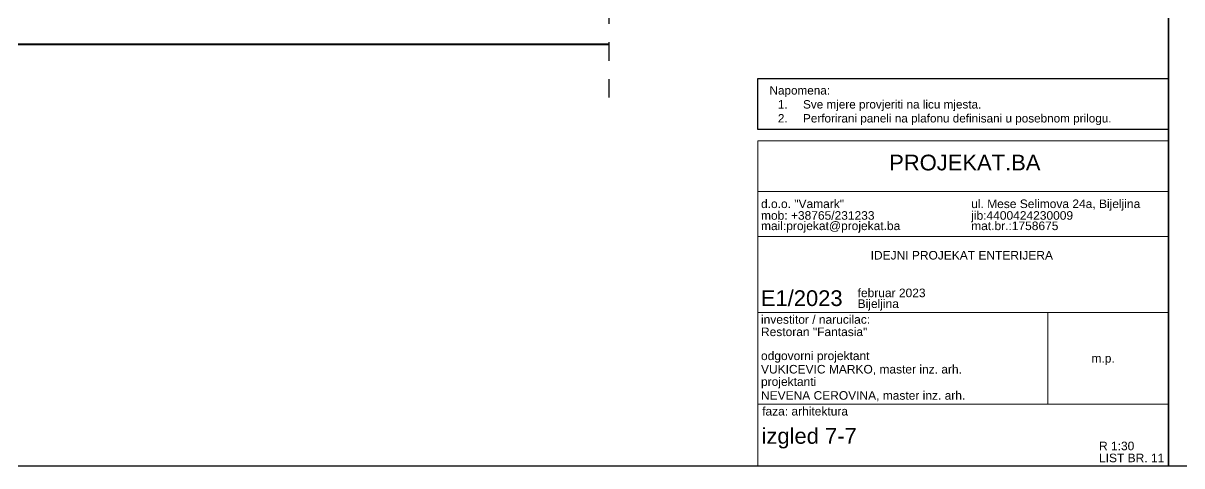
# Model space of a CAD drawing. Header units: centimetres. Extents: x -26724 to 60145, y -23645 to 6771.
# Drawn here: x 7531 to 8316, y 81 to 381 of the extents above; entities that cross this region are included whole.
import ezdxf

# ---------------------------------------------------------------- set-up
doc = ezdxf.new("R2010")
doc.units = ezdxf.units.CM
doc.linetypes.add('DALEKOVOD_VN', pattern=[5, 2.5, -2.5])
doc.layers.add('kote', color=7, linetype='Continuous', lineweight=20)
doc.layers.add('zid', color=7, linetype='Continuous', lineweight=40)
for name, color, linetype in [('pozicije', 7, 'Continuous'), ('tekst', 7, 'Continuous'), ('tekst @ 50', 7, 'Continuous')]:
    doc.layers.add(name, color=color, linetype=linetype)
doc.styles.add('0.15', font='arial.ttf', dxfattribs={"height": 0.15})
doc.styles.add('Notes', font='arial.ttf', dxfattribs={"height": 3})

msp = doc.modelspace()

# ---------------------------------------------------------------- linework, layer by layer
at = {"linetype": 'DALEKOVOD_VN', "ltscale": 5}
msp.add_line((7927.91, 842.57, -13.5), (7927.91, 326.53, -13.5), dxfattribs=at)
at = {"layer": 'kote', "color": 0}
for p, q in [((8028.76, 300.73), (8306.73, 300.73)), ((8028.76, 80.73), (8028.76, 300.73)), ((8028.76, 266.59), (8306.73, 266.59)), ((8028.76, 236), (8306.73, 236)), ((8028.76, 184.63), (8306.73, 184.63)), ((8224.99, 184.63), (8224.99, 122.47)), ((8306.73, 122.47), (8028.76, 122.47))]:
    msp.add_line(p, q, dxfattribs=at)
at = {"layer": 'tekst', "lineweight": 25}
msp.add_lwpolyline([(8028.76, 343.05), (8306.73, 343.05), (8306.73, 308.47), (8028.76, 308.47)], close=True, dxfattribs=at)
at = {"layer": 'zid'}
msp.add_line((7400.01, 366.29, -13.5), (7927.91, 366.29, -13.5), dxfattribs=at)
at = {"layer": 'zid', "lineweight": 25, "ltscale": 12}
for points in [[(7046.73, 80.73), (8306.73, 80.73), (8306.73, 971.73), (7046.73, 971.73)], [(8306.73, 80.73), (9566.73, 80.73), (9566.73, 971.73), (8306.73, 971.73)]]:
    msp.add_lwpolyline(points, close=True, dxfattribs=at)

# ---------------------------------------------------------------- texts
at = {"layer": 'pozicije', "color": 0, "style": '0.15'}
for s, height, p in [('PROJEKAT.BA', 10.6419, (8117.66, 280.81)), ('d.o.o. "Vamark"', 5.8047, (8030.86, 255.29)), ('ul. Mese Selimova 24a, Bijeljina', 5.8047, (8173.2, 255.29)), ('mob: +38765/231233', 5.8047, (8030.86, 247.39)), ('jib:4400424230009', 5.8047, (8173.2, 247.39)), ('mail:projekat@projekat.ba', 5.8047, (8030.86, 240.37)), ('mat.br.:1758675', 5.8047, (8173.2, 240.37)), ('IDEJNI PROJEKAT ENTERIJERA', 5.8047, (8105.1, 220.44)), ('E1/2023', 10.642, (8030.73, 188.96)), ('februar 2023', 5.8047, (8096.31, 194.95)), ('Bijeljina', 5.805, (8096.31, 187.65)), ('investitor / narucilac:', 5.8047, (8030.86, 176.95)), ('Restoran "Fantasia"', 5.8047, (8030.86, 168.59)), ('odgovorni projektant', 5.8047, (8030.86, 152.35)), ('VUKICEVIC MARKO, master inz. arh.', 5.8047, (8030.86, 143.26)), ('m.p.', 5.805, (8254.62, 150.66)), ('projektanti', 5.8047, (8030.86, 134.86)), ('NEVENA CEROVINA, master inz. arh.', 5.8047, (8030.86, 125.49)), ('faza: arhitektura', 5.8047, (8031.64, 114.81)), ('izgled 7-7', 10.642, (8031.23, 95.67)), ('R 1:30', 5.805, (8259.75, 91.29)), ('LIST BR. 11', 5.8047, (8259.75, 83.17))]:
    msp.add_text(s, height=height, dxfattribs=at).set_placement(p)
at = {"layer": 'tekst @ 50', "ltscale": 0.8, "insert": (8036.62, 337.85), "char_height": 5.6759, "attachment_point": 1, "style": 'Notes'}
msp.add_mtext_dynamic_manual_height_columns('Napomena: \\P\\pi-17.0277,l22.7036,t22.7036;1.^ISve mjere provjeriti na licu mjesta.\\P{\\fArial|b0|i0|c238|p34;2.^IPerforirani paneli na plafonu definisani u posebnom prilogu.}', width=421.3818, gutter_width=750, heights=[0], dxfattribs=at)

doc.saveas('drawing.dxf')
